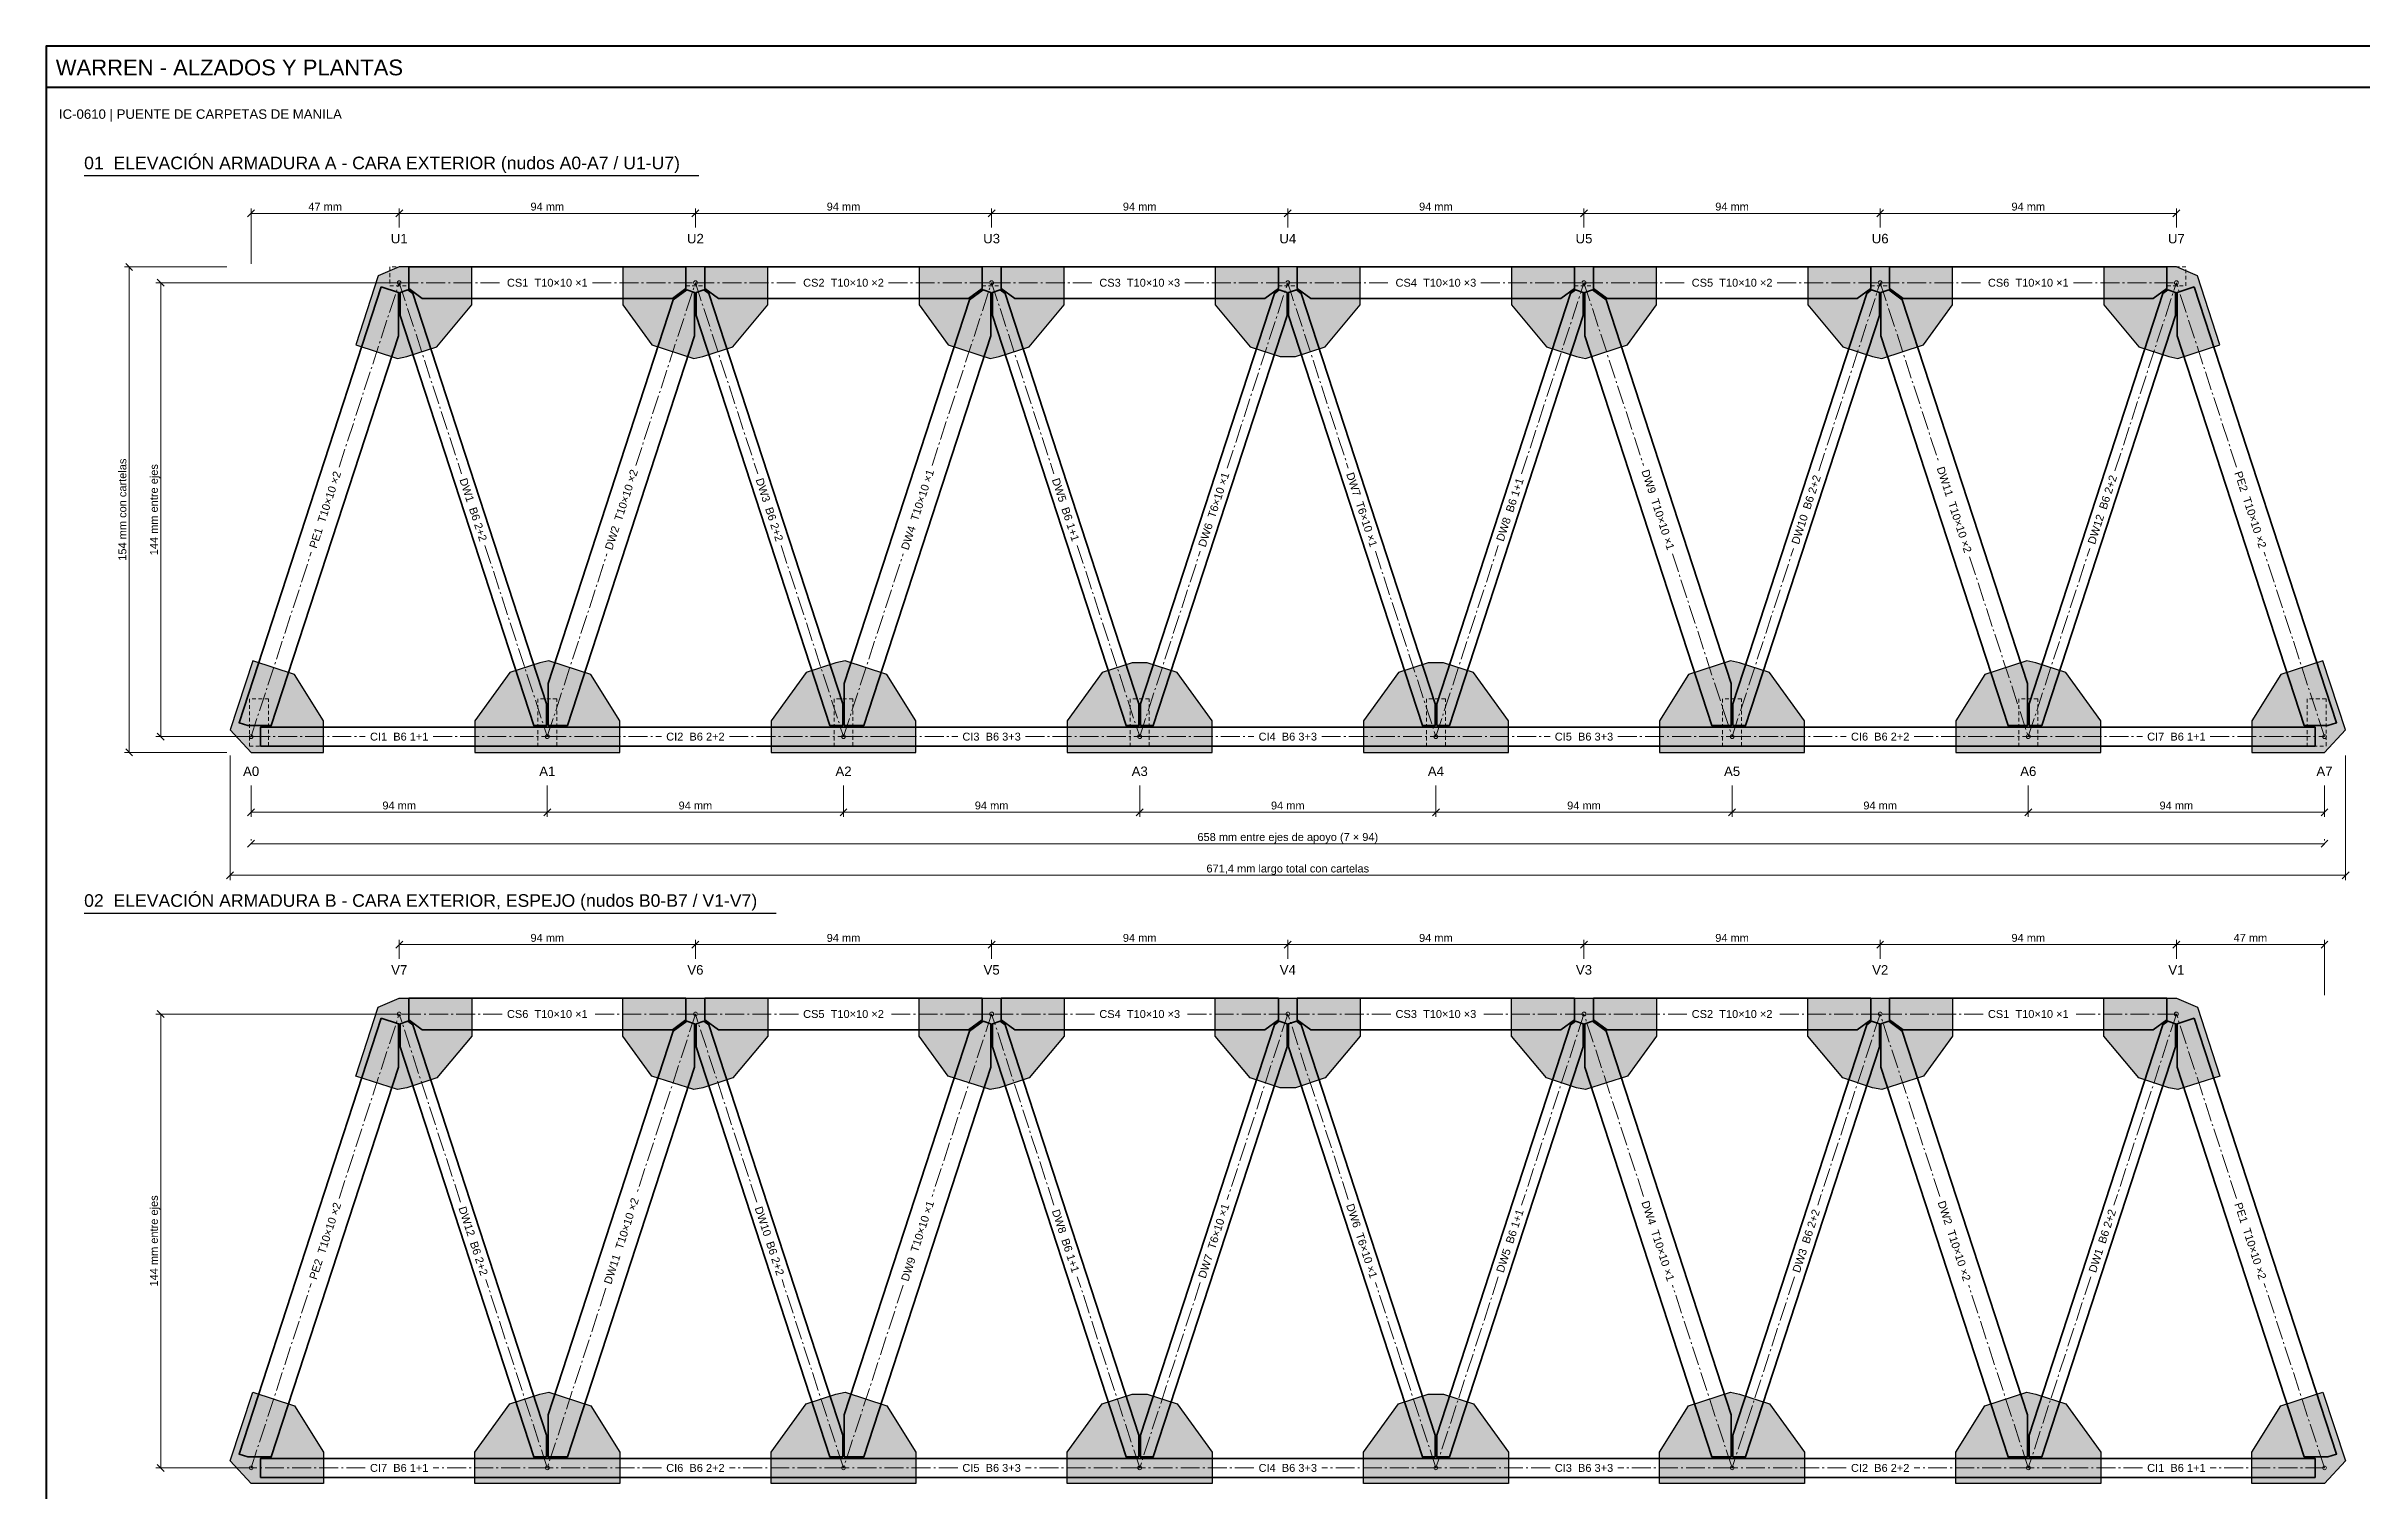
# Model space of a CAD drawing. Header units: millimetres. Extents: x 10 to 1179, y 10 to 831.
# Drawn here: x 10 to 745, y 373 to 831 of the extents above; entities that cross this region are included whole.
import ezdxf

# ---------------------------------------------------------------- set-up
doc = ezdxf.new("R2010")
doc.units = ezdxf.units.MM
doc.linetypes.add('LT_EJE', pattern=[8.6, 6, -1, 0.6, -1])
doc.linetypes.add('LT_OCULTA', pattern=[2, 1.2, -0.8])
for name, color, linetype, lineweight in [('CAJETIN', 7, 'CONTINUOUS', 30), ('CARTELA', 7, 'CONTINUOUS', 25), ('COTA', 7, 'CONTINUOUS', 13), ('EJE', 1, 'LT_EJE', 13), ('MARCO', 7, 'CONTINUOUS', 40), ('OCULTA', 8, 'LT_OCULTA', 18), ('SOMBRA', 254, 'CONTINUOUS', 0), ('TEXTO', 7, 'CONTINUOUS', 18), ('VISTA', 7, 'CONTINUOUS', 35), ('VISTA_FINA', 7, 'CONTINUOUS', 18)]:
    doc.layers.add(name, color=color, linetype=linetype, lineweight=lineweight)
doc.styles.add('PLANO', font='arial.ttf')

msp = doc.modelspace()

# ---------------------------------------------------------------- hatches: boundary and pattern name
at = {"layer": 'SOMBRA'}
h = msp.add_hatch(color=254, dxfattribs=at)
h.dxf.hatch_style = 1
h.paths.add_polyline_path([(108.2, 736.3), (121.5, 732), (124.4, 732.6), (133.9, 735.7), (145, 749), (145, 761), (122, 761), (115.3, 758.2)])
h = msp.add_hatch(color=254, dxfattribs=at)
h.dxf.hatch_style = 1
h.paths.add_polyline_path([(193, 749), (202.2, 736.3), (215.5, 732), (218.4, 732.6), (227.9, 735.7), (239, 749), (239, 761), (193, 761)])
h = msp.add_hatch(color=254, dxfattribs=at)
h.dxf.hatch_style = 1
h.paths.add_polyline_path([(287, 749), (296.2, 736.3), (309.5, 732), (312.4, 732.6), (321.9, 735.7), (333, 749), (333, 761), (287, 761)])
h = msp.add_hatch(color=254, dxfattribs=at)
h.dxf.hatch_style = 1
h.paths.add_polyline_path([(381, 749), (392.1, 735.7), (401.6, 732.6), (406.4, 732.6), (415.9, 735.7), (427, 749), (427, 761), (381, 761)])
h = msp.add_hatch(color=254, dxfattribs=at)
h.dxf.hatch_style = 1
h.paths.add_polyline_path([(475, 749), (486.1, 735.7), (495.6, 732.6), (498.5, 732), (511.8, 736.3), (521, 749), (521, 761), (475, 761)])
h = msp.add_hatch(color=254, dxfattribs=at)
h.dxf.hatch_style = 1
h.paths.add_polyline_path([(569, 749), (580.1, 735.7), (589.6, 732.6), (592.5, 732), (605.8, 736.3), (615, 749), (615, 761), (569, 761)])
h = msp.add_hatch(color=254, dxfattribs=at)
h.dxf.hatch_style = 1
h.paths.add_polyline_path([(663, 749), (674.1, 735.7), (683.6, 732.6), (686.5, 732), (699.8, 736.3), (692.7, 758.2), (686, 761), (663, 761)])
h = msp.add_hatch(color=254, dxfattribs=at)
h.dxf.hatch_style = 1
h.paths.add_polyline_path([(68.3, 614.2), (75, 607), (98, 607), (98, 617), (88.8, 631.7), (75.5, 636)])
h = msp.add_hatch(color=254, dxfattribs=at)
h.dxf.hatch_style = 1
h.paths.add_polyline_path([(146, 607), (192, 607), (192, 617), (182.8, 631.7), (169.5, 636), (166.6, 635.4), (157.1, 632.3), (146, 617)])
h = msp.add_hatch(color=254, dxfattribs=at)
h.dxf.hatch_style = 1
h.paths.add_polyline_path([(240, 607), (286, 607), (286, 617), (276.8, 631.7), (263.5, 636), (260.6, 635.4), (251.1, 632.3), (240, 617)])
h = msp.add_hatch(color=254, dxfattribs=at)
h.dxf.hatch_style = 1
h.paths.add_polyline_path([(334, 607), (380, 607), (380, 617), (368.9, 632.3), (359.4, 635.4), (354.6, 635.4), (345.1, 632.3), (334, 617)])
h = msp.add_hatch(color=254, dxfattribs=at)
h.dxf.hatch_style = 1
h.paths.add_polyline_path([(428, 607), (474, 607), (474, 617), (462.9, 632.3), (453.4, 635.4), (448.6, 635.4), (439.1, 632.3), (428, 617)])
h = msp.add_hatch(color=254, dxfattribs=at)
h.dxf.hatch_style = 1
h.paths.add_polyline_path([(522, 607), (568, 607), (568, 617), (556.9, 632.3), (547.4, 635.4), (544.5, 636), (531.2, 631.7), (522, 617)])
h = msp.add_hatch(color=254, dxfattribs=at)
h.dxf.hatch_style = 1
h.paths.add_polyline_path([(616, 607), (662, 607), (662, 617), (650.9, 632.3), (641.4, 635.4), (638.5, 636), (625.2, 631.7), (616, 617)])
h = msp.add_hatch(color=254, dxfattribs=at)
h.dxf.hatch_style = 1
h.paths.add_polyline_path([(710, 607), (733, 607), (739.7, 614.2), (732.5, 636), (719.2, 631.7), (710, 617)])
h = msp.add_hatch(color=254, dxfattribs=at)
h.dxf.hatch_style = 1
h.paths.add_polyline_path([(145, 517), (133.9, 503.7), (124.4, 500.6), (121.5, 500), (108.2, 504.3), (115.3, 526.2), (122, 529), (145, 529)])
h = msp.add_hatch(color=254, dxfattribs=at)
h.dxf.hatch_style = 1
h.paths.add_polyline_path([(239, 517), (227.9, 503.7), (218.4, 500.6), (215.5, 500), (202.2, 504.3), (193, 517), (193, 529), (239, 529)])
h = msp.add_hatch(color=254, dxfattribs=at)
h.dxf.hatch_style = 1
h.paths.add_polyline_path([(333, 517), (321.9, 503.7), (312.4, 500.6), (309.5, 500), (296.2, 504.3), (287, 517), (287, 529), (333, 529)])
h = msp.add_hatch(color=254, dxfattribs=at)
h.dxf.hatch_style = 1
h.paths.add_polyline_path([(427, 517), (415.9, 503.7), (406.4, 500.6), (401.6, 500.6), (392.1, 503.7), (381, 517), (381, 529), (427, 529)])
h = msp.add_hatch(color=254, dxfattribs=at)
h.dxf.hatch_style = 1
h.paths.add_polyline_path([(521, 517), (511.8, 504.3), (498.5, 500), (495.6, 500.6), (486.1, 503.7), (475, 517), (475, 529), (521, 529)])
h = msp.add_hatch(color=254, dxfattribs=at)
h.dxf.hatch_style = 1
h.paths.add_polyline_path([(615, 517), (605.8, 504.3), (592.5, 500), (589.6, 500.6), (580.1, 503.7), (569, 517), (569, 529), (615, 529)])
h = msp.add_hatch(color=254, dxfattribs=at)
h.dxf.hatch_style = 1
h.paths.add_polyline_path([(699.8, 504.3), (686.5, 500), (683.6, 500.6), (674.1, 503.7), (663, 517), (663, 529), (686, 529), (692.7, 526.2)])
h = msp.add_hatch(color=254, dxfattribs=at)
h.dxf.hatch_style = 1
h.paths.add_polyline_path([(98, 375), (75, 375), (68.3, 382.2), (75.5, 404), (88.8, 399.7), (98, 385)])
h = msp.add_hatch(color=254, dxfattribs=at)
h.dxf.hatch_style = 1
h.paths.add_polyline_path([(192, 375), (146, 375), (146, 385), (157.1, 400.3), (166.6, 403.4), (169.5, 404), (182.8, 399.7), (192, 385)])
h = msp.add_hatch(color=254, dxfattribs=at)
h.dxf.hatch_style = 1
h.paths.add_polyline_path([(286, 375), (240, 375), (240, 385), (251.1, 400.3), (260.6, 403.4), (263.5, 404), (276.8, 399.7), (286, 385)])
h = msp.add_hatch(color=254, dxfattribs=at)
h.dxf.hatch_style = 1
h.paths.add_polyline_path([(380, 375), (334, 375), (334, 385), (345.1, 400.3), (354.6, 403.4), (359.4, 403.4), (368.9, 400.3), (380, 385)])
h = msp.add_hatch(color=254, dxfattribs=at)
h.dxf.hatch_style = 1
h.paths.add_polyline_path([(474, 375), (428, 375), (428, 385), (439.1, 400.3), (448.6, 403.4), (453.4, 403.4), (462.9, 400.3), (474, 385)])
h = msp.add_hatch(color=254, dxfattribs=at)
h.dxf.hatch_style = 1
h.paths.add_polyline_path([(568, 375), (522, 375), (522, 385), (531.2, 399.7), (544.5, 404), (547.4, 403.4), (556.9, 400.3), (568, 385)])
h = msp.add_hatch(color=254, dxfattribs=at)
h.dxf.hatch_style = 1
h.paths.add_polyline_path([(662, 375), (616, 375), (616, 385), (625.2, 399.7), (638.5, 404), (641.4, 403.4), (650.9, 400.3), (662, 385)])
h = msp.add_hatch(color=254, dxfattribs=at)
h.dxf.hatch_style = 1
h.paths.add_polyline_path([(739.7, 382.2), (733, 375), (710, 375), (710, 385), (719.2, 399.7), (732.5, 404)])

# ---------------------------------------------------------------- linework, layer by layer
at = {"layer": 'CAJETIN'}
for p, q in [((22, 790), (217.07, 790)), ((22, 556), (241.6, 556))]:
    msp.add_line(p, q, dxfattribs=at)
at = {"layer": 'CARTELA'}
for points in [[(108.2, 736.3), (121.5, 732), (124.4, 732.6), (133.9, 735.7), (145, 749), (145, 761), (122, 761), (115.3, 758.2)], [(193, 749), (202.2, 736.3), (215.5, 732), (218.4, 732.6), (227.9, 735.7), (239, 749), (239, 761), (193, 761)], [(287, 749), (296.2, 736.3), (309.5, 732), (312.4, 732.6), (321.9, 735.7), (333, 749), (333, 761), (287, 761)], [(381, 749), (392.1, 735.7), (401.6, 732.6), (406.4, 732.6), (415.9, 735.7), (427, 749), (427, 761), (381, 761)], [(475, 749), (486.1, 735.7), (495.6, 732.6), (498.5, 732), (511.8, 736.3), (521, 749), (521, 761), (475, 761)], [(569, 749), (580.1, 735.7), (589.6, 732.6), (592.5, 732), (605.8, 736.3), (615, 749), (615, 761), (569, 761)], [(663, 749), (674.1, 735.7), (683.6, 732.6), (686.5, 732), (699.8, 736.3), (692.7, 758.2), (686, 761), (663, 761)], [(68.3, 614.2), (75, 607), (98, 607), (98, 617), (88.8, 631.7), (75.5, 636)], [(146, 607), (192, 607), (192, 617), (182.8, 631.7), (169.5, 636), (166.6, 635.4), (157.1, 632.3), (146, 617)], [(240, 607), (286, 607), (286, 617), (276.8, 631.7), (263.5, 636), (260.6, 635.4), (251.1, 632.3), (240, 617)], [(334, 607), (380, 607), (380, 617), (368.9, 632.3), (359.4, 635.4), (354.6, 635.4), (345.1, 632.3), (334, 617)], [(428, 607), (474, 607), (474, 617), (462.9, 632.3), (453.4, 635.4), (448.6, 635.4), (439.1, 632.3), (428, 617)], [(522, 607), (568, 607), (568, 617), (556.9, 632.3), (547.4, 635.4), (544.5, 636), (531.2, 631.7), (522, 617)], [(616, 607), (662, 607), (662, 617), (650.9, 632.3), (641.4, 635.4), (638.5, 636), (625.2, 631.7), (616, 617)], [(710, 607), (733, 607), (739.7, 614.2), (732.5, 636), (719.2, 631.7), (710, 617)], [(145, 517), (133.9, 503.7), (124.4, 500.6), (121.5, 500), (108.2, 504.3), (115.3, 526.2), (122, 529), (145, 529)], [(239, 517), (227.9, 503.7), (218.4, 500.6), (215.5, 500), (202.2, 504.3), (193, 517), (193, 529), (239, 529)], [(333, 517), (321.9, 503.7), (312.4, 500.6), (309.5, 500), (296.2, 504.3), (287, 517), (287, 529), (333, 529)], [(427, 517), (415.9, 503.7), (406.4, 500.6), (401.6, 500.6), (392.1, 503.7), (381, 517), (381, 529), (427, 529)], [(521, 517), (511.8, 504.3), (498.5, 500), (495.6, 500.6), (486.1, 503.7), (475, 517), (475, 529), (521, 529)], [(615, 517), (605.8, 504.3), (592.5, 500), (589.6, 500.6), (580.1, 503.7), (569, 517), (569, 529), (615, 529)], [(699.8, 504.3), (686.5, 500), (683.6, 500.6), (674.1, 503.7), (663, 517), (663, 529), (686, 529), (692.7, 526.2)], [(98, 375), (75, 375), (68.3, 382.2), (75.5, 404), (88.8, 399.7), (98, 385)], [(192, 375), (146, 375), (146, 385), (157.1, 400.3), (166.6, 403.4), (169.5, 404), (182.8, 399.7), (192, 385)], [(286, 375), (240, 375), (240, 385), (251.1, 400.3), (260.6, 403.4), (263.5, 404), (276.8, 399.7), (286, 385)], [(380, 375), (334, 375), (334, 385), (345.1, 400.3), (354.6, 403.4), (359.4, 403.4), (368.9, 400.3), (380, 385)], [(474, 375), (428, 375), (428, 385), (439.1, 400.3), (448.6, 403.4), (453.4, 403.4), (462.9, 400.3), (474, 385)], [(568, 375), (522, 375), (522, 385), (531.2, 399.7), (544.5, 404), (547.4, 403.4), (556.9, 400.3), (568, 385)], [(662, 375), (616, 375), (616, 385), (625.2, 399.7), (638.5, 404), (641.4, 403.4), (650.9, 400.3), (662, 385)], [(739.7, 382.2), (733, 375), (710, 375), (710, 385), (719.2, 399.7), (732.5, 404)]]:
    msp.add_lwpolyline(points, close=True, dxfattribs=at)
at = {"layer": 'COTA'}
for p, q in [((73.9, 776.9), (76.1, 779.1)), ((75, 762), (75, 779.5)), ((75, 779), (75, 779.5)), ((120.9, 776.9), (123.1, 779.1)), ((120.9, 776.9), (123.1, 779.1)), ((122, 779), (122, 779.5)), ((122, 773.5), (122, 779.5)), ((122, 779), (122, 779.5)), ((214.9, 776.9), (217.1, 779.1)), ((214.9, 776.9), (217.1, 779.1)), ((216, 779), (216, 779.5)), ((216, 779), (216, 779.5)), ((216, 773.5), (216, 779.5)), ((308.9, 776.9), (311.1, 779.1)), ((308.9, 776.9), (311.1, 779.1)), ((310, 779), (310, 779.5)), ((310, 779), (310, 779.5)), ((310, 773.5), (310, 779.5)), ((402.9, 776.9), (405.1, 779.1)), ((402.9, 776.9), (405.1, 779.1)), ((404, 779), (404, 779.5)), ((404, 779), (404, 779.5)), ((404, 773.5), (404, 779.5)), ((496.9, 776.9), (499.1, 779.1)), ((496.9, 776.9), (499.1, 779.1)), ((498, 779), (498, 779.5)), ((498, 779), (498, 779.5)), ((498, 773.5), (498, 779.5)), ((590.9, 776.9), (593.1, 779.1)), ((590.9, 776.9), (593.1, 779.1)), ((592, 779), (592, 779.5)), ((592, 779), (592, 779.5)), ((592, 773.5), (592, 779.5)), ((684.9, 776.9), (687.1, 779.1)), ((686, 779), (686, 779.5)), ((686, 773.5), (686, 779.5)), ((75, 778), (122, 778)), ((122, 778), (216, 778)), ((216, 778), (310, 778)), ((310, 778), (404, 778)), ((404, 778), (498, 778)), ((498, 778), (592, 778)), ((592, 778), (686, 778)), ((67.3, 761), (34.8, 761)), ((35.3, 761), (34.8, 761)), ((37.4, 759.9), (35.2, 762.1)), ((36.3, 607), (36.3, 761)), ((47.4, 754.9), (45.2, 757.1)), ((122, 756), (44.8, 756)), ((45.3, 756), (44.8, 756)), ((46.3, 612), (46.3, 756)), ((75, 612), (44.8, 612)), ((45.3, 612), (44.8, 612)), ((47.4, 610.9), (45.2, 613.1)), ((67.3, 607), (34.8, 607)), ((35.3, 607), (34.8, 607)), ((37.4, 605.9), (35.2, 608.1)), ((68.3, 606), (68.3, 566.5)), ((739.7, 606), (739.7, 566.5)), ((75, 596.5), (75, 586.5)), ((169, 596.5), (169, 586.5)), ((263, 596.5), (263, 586.5)), ((357, 596.5), (357, 586.5)), ((451, 596.5), (451, 586.5)), ((545, 596.5), (545, 586.5)), ((639, 596.5), (639, 586.5)), ((733, 596.5), (733, 586.5)), ((73.9, 586.9), (76.1, 589.1)), ((75, 589), (75, 589.5)), ((75, 588), (169, 588)), ((167.9, 586.9), (170.1, 589.1)), ((167.9, 586.9), (170.1, 589.1)), ((169, 589), (169, 589.5)), ((169, 589), (169, 589.5)), ((169, 588), (263, 588)), ((261.9, 586.9), (264.1, 589.1)), ((261.9, 586.9), (264.1, 589.1)), ((263, 589), (263, 589.5)), ((263, 589), (263, 589.5)), ((263, 588), (357, 588)), ((355.9, 586.9), (358.1, 589.1)), ((355.9, 586.9), (358.1, 589.1)), ((357, 589), (357, 589.5)), ((357, 589), (357, 589.5)), ((357, 588), (451, 588)), ((449.9, 586.9), (452.1, 589.1)), ((449.9, 586.9), (452.1, 589.1)), ((451, 589), (451, 589.5)), ((451, 589), (451, 589.5)), ((451, 588), (545, 588)), ((543.9, 586.9), (546.1, 589.1)), ((543.9, 586.9), (546.1, 589.1)), ((545, 589), (545, 589.5)), ((545, 589), (545, 589.5)), ((545, 588), (639, 588)), ((637.9, 586.9), (640.1, 589.1)), ((637.9, 586.9), (640.1, 589.1)), ((639, 589), (639, 589.5)), ((639, 589), (639, 589.5)), ((639, 588), (733, 588)), ((731.9, 586.9), (734.1, 589.1)), ((733, 589), (733, 589.5)), ((73.9, 576.9), (76.1, 579.1)), ((75, 579), (75, 579.5)), ((75, 578), (733, 578)), ((731.9, 576.9), (734.1, 579.1)), ((733, 579), (733, 579.5)), ((67.2, 566.9), (69.4, 569.1)), ((68.3, 569), (68.3, 569.5)), ((68.3, 568), (739.7, 568)), ((738.6, 566.9), (740.8, 569.1)), ((739.7, 569), (739.7, 569.5)), ((120.9, 544.9), (123.1, 547.1)), ((122, 547), (122, 547.5)), ((122, 541.5), (122, 547.5)), ((122, 546), (216, 546)), ((214.9, 544.9), (217.1, 547.1)), ((214.9, 544.9), (217.1, 547.1)), ((216, 547), (216, 547.5)), ((216, 547), (216, 547.5)), ((216, 541.5), (216, 547.5)), ((216, 546), (310, 546)), ((308.9, 544.9), (311.1, 547.1)), ((308.9, 544.9), (311.1, 547.1)), ((310, 547), (310, 547.5)), ((310, 547), (310, 547.5)), ((310, 541.5), (310, 547.5)), ((310, 546), (404, 546)), ((402.9, 544.9), (405.1, 547.1)), ((402.9, 544.9), (405.1, 547.1)), ((404, 547), (404, 547.5)), ((404, 547), (404, 547.5)), ((404, 541.5), (404, 547.5)), ((404, 546), (498, 546)), ((496.9, 544.9), (499.1, 547.1)), ((496.9, 544.9), (499.1, 547.1)), ((498, 547), (498, 547.5)), ((498, 547), (498, 547.5)), ((498, 541.5), (498, 547.5)), ((498, 546), (592, 546)), ((590.9, 544.9), (593.1, 547.1)), ((590.9, 544.9), (593.1, 547.1)), ((592, 547), (592, 547.5)), ((592, 547), (592, 547.5)), ((592, 541.5), (592, 547.5)), ((592, 546), (686, 546)), ((684.9, 544.9), (687.1, 547.1)), ((684.9, 544.9), (687.1, 547.1)), ((686, 547), (686, 547.5)), ((686, 541.5), (686, 547.5)), ((686, 547), (686, 547.5)), ((686, 546), (733, 546)), ((731.9, 544.9), (734.1, 547.1)), ((733, 530), (733, 547.5)), ((733, 547), (733, 547.5)), ((122, 524), (44.8, 524)), ((45.3, 524), (44.8, 524)), ((47.4, 522.9), (45.2, 525.1)), ((46.3, 380), (46.3, 524)), ((75, 380), (44.8, 380)), ((45.3, 380), (44.8, 380)), ((47.4, 378.9), (45.2, 381.1))]:
    msp.add_line(p, q, dxfattribs=at)
at = {"layer": 'EJE'}
for p, q in [((102.91, 697.51), (122, 756)), ((122, 756), (154.69, 756)), ((122, 756), (141.8, 695.34)), ((183.31, 756), (216, 756)), ((197.09, 698.06), (216, 756)), ((216, 756), (248.69, 756)), ((216, 756), (235.8, 695.34)), ((277.31, 756), (310, 756)), ((291.09, 698.06), (310, 756)), ((310, 756), (342.69, 756)), ((310, 756), (329.8, 695.34)), ((371.31, 756), (404, 756)), ((384.79, 697.14), (404, 756)), ((404, 756), (436.69, 756)), ((404, 756), (423.21, 697.14)), ((465.31, 756), (498, 756)), ((478.2, 695.34), (498, 756)), ((498, 756), (530.69, 756)), ((498, 756), (516.91, 698.06)), ((559.31, 756), (592, 756)), ((572.5, 696.27), (592, 756)), ((592, 756), (624.69, 756)), ((592, 756), (610.61, 698.99)), ((653.31, 756), (686, 756)), ((666.5, 696.27), (686, 756)), ((705.09, 697.51), (686, 756)), ((75, 612), (94.09, 670.49)), ((149.2, 672.66), (169, 612)), ((169, 612), (187.91, 669.94)), ((243.2, 672.66), (263, 612)), ((263, 612), (281.91, 669.94)), ((337.2, 672.66), (357, 612)), ((357, 612), (376.21, 670.86)), ((431.79, 670.86), (451, 612)), ((451, 612), (470.8, 672.66)), ((526.09, 669.94), (545, 612)), ((545, 612), (564.5, 671.73)), ((620.39, 669.01), (639, 612)), ((639, 612), (658.5, 671.73)), ((733, 612), (713.91, 670.49)), ((75, 612), (111.23, 612)), ((132.77, 612), (169, 612)), ((169, 612), (205.23, 612)), ((226.77, 612), (263, 612)), ((263, 612), (299.23, 612)), ((320.77, 612), (357, 612)), ((357, 612), (393.23, 612)), ((414.77, 612), (451, 612)), ((451, 612), (487.23, 612)), ((508.77, 612), (545, 612)), ((545, 612), (581.23, 612)), ((602.77, 612), (639, 612)), ((639, 612), (675.23, 612)), ((696.77, 612), (733, 612)), ((102.91, 465.51), (122, 524)), ((154.69, 524), (122, 524)), ((141.5, 464.27), (122, 524)), ((216, 524), (183.31, 524)), ((216, 524), (197.39, 466.99)), ((248.69, 524), (216, 524)), ((235.5, 464.27), (216, 524)), ((310, 524), (277.31, 524)), ((310, 524), (291.09, 466.06)), ((342.69, 524), (310, 524)), ((329.8, 463.34), (310, 524)), ((404, 524), (371.31, 524)), ((404, 524), (384.79, 465.14)), ((436.69, 524), (404, 524)), ((423.21, 465.14), (404, 524)), ((498, 524), (465.31, 524)), ((498, 524), (478.2, 463.34)), ((530.69, 524), (498, 524)), ((516.91, 466.06), (498, 524)), ((592, 524), (559.31, 524)), ((592, 524), (572.2, 463.34)), ((624.69, 524), (592, 524)), ((610.91, 466.06), (592, 524)), ((686, 524), (653.31, 524)), ((686, 524), (666.2, 463.34)), ((705.09, 465.51), (686, 524)), ((75, 380), (94.09, 438.49)), ((169, 380), (149.5, 439.73)), ((187.61, 437.01), (169, 380)), ((263, 380), (243.5, 439.73)), ((281.91, 437.94), (263, 380)), ((357, 380), (337.2, 440.66)), ((376.21, 438.86), (357, 380)), ((451, 380), (431.79, 438.86)), ((470.8, 440.66), (451, 380)), ((545, 380), (526.09, 437.94)), ((564.8, 440.66), (545, 380)), ((639, 380), (620.09, 437.94)), ((658.8, 440.66), (639, 380)), ((733, 380), (713.91, 438.49)), ((111.23, 380), (75, 380)), ((169, 380), (132.77, 380)), ((205.23, 380), (169, 380)), ((263, 380), (226.77, 380)), ((299.23, 380), (263, 380)), ((357, 380), (320.77, 380)), ((393.23, 380), (357, 380)), ((451, 380), (414.77, 380)), ((487.23, 380), (451, 380)), ((545, 380), (508.77, 380)), ((581.23, 380), (545, 380)), ((639, 380), (602.77, 380)), ((675.23, 380), (639, 380)), ((733, 380), (696.77, 380))]:
    msp.add_line(p, q, dxfattribs=at)
at = {"layer": 'MARCO'}
msp.add_line((10, 818), (1179, 818), dxfattribs=at)
msp.add_lwpolyline([(10, 10), (1179, 10), (1179, 831), (10, 831)], close=True, dxfattribs=at)
at = {"layer": 'OCULTA'}
for points in [[(119, 755), (125, 755), (125, 761), (119, 761)], [(213, 755), (219, 755), (219, 761), (213, 761)], [(307, 755), (313, 755), (313, 761), (307, 761)], [(401, 755), (407, 755), (407, 761), (401, 761)], [(495, 755), (501, 755), (501, 761), (495, 761)], [(589, 755), (595, 755), (595, 761), (589, 761)], [(683, 755), (689, 755), (689, 761), (683, 761)], [(74.5, 609), (80.5, 609), (80.5, 624), (74.5, 624)], [(166, 609), (172, 609), (172, 624), (166, 624)], [(260, 609), (266, 609), (266, 624), (260, 624)], [(354, 609), (360, 609), (360, 624), (354, 624)], [(448, 609), (454, 609), (454, 624), (448, 624)], [(542, 609), (548, 609), (548, 624), (542, 624)], [(636, 609), (642, 609), (642, 624), (636, 624)], [(727.5, 609), (733.5, 609), (733.5, 624), (727.5, 624)]]:
    msp.add_lwpolyline(points, close=True, dxfattribs=at)
at = {"layer": 'VISTA'}
for points in [[(213, 761), (213, 754.13), (208.68, 751), (129.32, 751), (125, 754.13), (125, 761)], [(307, 761), (307, 754.13), (302.68, 751), (223.32, 751), (219, 754.13), (219, 761)], [(401, 761), (401, 754.13), (396.68, 751), (317.32, 751), (313, 754.13), (313, 761)], [(495, 761), (495, 754.13), (490.68, 751), (411.32, 751), (407, 754.13), (407, 761)], [(589, 761), (589, 754.13), (584.68, 751), (505.32, 751), (501, 754.13), (501, 761)], [(683, 761), (683, 754.13), (678.68, 751), (599.32, 751), (595, 754.13), (595, 761)], [(116.32, 754.7), (121.75, 752.93), (121.75, 739.12), (81.4, 615.5), (73.95, 615.5), (71.18, 616.4)], [(122.25, 745.57), (122.25, 752.93), (124.71, 753.73), (126.27, 752.6), (168.75, 622.43), (168.75, 615.5), (164.7, 615.5)], [(169.25, 615.5), (169.25, 628.88), (208.98, 750.6), (213.29, 753.73), (215.75, 752.93), (215.75, 739.12), (175.4, 615.5)], [(216.25, 745.57), (216.25, 752.93), (218.71, 753.73), (220.27, 752.6), (262.75, 622.43), (262.75, 615.5), (258.7, 615.5)], [(263.25, 615.5), (263.25, 628.88), (302.98, 750.6), (307.29, 753.73), (309.75, 752.93), (309.75, 739.12), (269.4, 615.5)], [(310.25, 745.57), (310.25, 752.93), (312.71, 753.73), (314.27, 752.6), (356.75, 622.43), (356.75, 615.5), (352.7, 615.5)], [(357.25, 615.5), (357.25, 622.43), (399.73, 752.6), (401.29, 753.73), (403.75, 752.93), (403.75, 745.57), (361.3, 615.5)], [(404.25, 745.57), (404.25, 752.93), (406.71, 753.73), (408.27, 752.6), (450.75, 622.43), (450.75, 615.5), (446.7, 615.5)], [(451.25, 615.5), (451.25, 622.43), (493.73, 752.6), (495.29, 753.73), (497.75, 752.93), (497.75, 745.57), (455.3, 615.5)], [(498.25, 739.12), (498.25, 752.93), (500.71, 753.73), (505.02, 750.6), (544.75, 628.88), (544.75, 615.5), (538.6, 615.5)], [(545.25, 615.5), (545.25, 622.43), (587.73, 752.6), (589.29, 753.73), (591.75, 752.93), (591.75, 745.57), (549.3, 615.5)], [(592.25, 739.12), (592.25, 752.93), (594.71, 753.73), (599.02, 750.6), (638.75, 628.88), (638.75, 615.5), (632.6, 615.5)], [(639.25, 615.5), (639.25, 622.43), (681.73, 752.6), (683.29, 753.73), (685.75, 752.93), (685.75, 745.57), (643.3, 615.5)], [(691.68, 754.7), (736.82, 616.4), (734.05, 615.5), (726.6, 615.5), (686.25, 739.12), (686.25, 752.93)], [(730, 609), (730, 615), (78, 615), (78, 609)], [(116.32, 522.7), (71.18, 384.4), (73.95, 383.5), (81.4, 383.5), (121.75, 507.12), (121.75, 520.93)], [(168.75, 383.5), (168.75, 390.43), (126.27, 520.6), (124.71, 521.73), (122.25, 520.93), (122.25, 513.57), (164.7, 383.5)], [(125, 529), (125, 522.13), (129.32, 519), (208.68, 519), (213, 522.13), (213, 529)], [(215.75, 507.12), (215.75, 520.93), (213.29, 521.73), (208.98, 518.6), (169.25, 396.88), (169.25, 383.5), (175.4, 383.5)], [(262.75, 383.5), (262.75, 390.43), (220.27, 520.6), (218.71, 521.73), (216.25, 520.93), (216.25, 513.57), (258.7, 383.5)], [(219, 529), (219, 522.13), (223.32, 519), (302.68, 519), (307, 522.13), (307, 529)], [(309.75, 507.12), (309.75, 520.93), (307.29, 521.73), (302.98, 518.6), (263.25, 396.88), (263.25, 383.5), (269.4, 383.5)], [(356.75, 383.5), (356.75, 390.43), (314.27, 520.6), (312.71, 521.73), (310.25, 520.93), (310.25, 513.57), (352.7, 383.5)], [(313, 529), (313, 522.13), (317.32, 519), (396.68, 519), (401, 522.13), (401, 529)], [(403.75, 513.57), (403.75, 520.93), (401.29, 521.73), (399.73, 520.6), (357.25, 390.43), (357.25, 383.5), (361.3, 383.5)], [(450.75, 383.5), (450.75, 390.43), (408.27, 520.6), (406.71, 521.73), (404.25, 520.93), (404.25, 513.57), (446.7, 383.5)], [(407, 529), (407, 522.13), (411.32, 519), (490.68, 519), (495, 522.13), (495, 529)], [(497.75, 513.57), (497.75, 520.93), (495.29, 521.73), (493.73, 520.6), (451.25, 390.43), (451.25, 383.5), (455.3, 383.5)], [(544.75, 383.5), (544.75, 396.88), (505.02, 518.6), (500.71, 521.73), (498.25, 520.93), (498.25, 507.12), (538.6, 383.5)], [(501, 529), (501, 522.13), (505.32, 519), (584.68, 519), (589, 522.13), (589, 529)], [(591.75, 513.57), (591.75, 520.93), (589.29, 521.73), (587.73, 520.6), (545.25, 390.43), (545.25, 383.5), (549.3, 383.5)], [(638.75, 383.5), (638.75, 396.88), (599.02, 518.6), (594.71, 521.73), (592.25, 520.93), (592.25, 507.12), (632.6, 383.5)], [(595, 529), (595, 522.13), (599.32, 519), (678.68, 519), (683, 522.13), (683, 529)], [(685.75, 513.57), (685.75, 520.93), (683.29, 521.73), (681.73, 520.6), (639.25, 390.43), (639.25, 383.5), (643.3, 383.5)], [(691.68, 522.7), (686.25, 520.93), (686.25, 507.12), (726.6, 383.5), (734.05, 383.5), (736.82, 384.4)], [(78, 377), (78, 383), (730, 383), (730, 377)]]:
    msp.add_lwpolyline(points, close=True, dxfattribs=at)
at = {"layer": 'VISTA_FINA'}
for centre in [(122, 756), (216, 756), (310, 756), (404, 756), (498, 756), (592, 756), (686, 756), (75, 612), (169, 612), (263, 612), (357, 612), (451, 612), (545, 612), (639, 612), (733, 612), (122, 524), (216, 524), (310, 524), (404, 524), (498, 524), (592, 524), (686, 524), (75, 380), (169, 380), (263, 380), (357, 380), (451, 380), (545, 380), (639, 380), (733, 380)]:
    msp.add_circle(centre, 0.6, dxfattribs=at)

# ---------------------------------------------------------------- texts
at = {"layer": 'COTA', "style": 'PLANO'}
for s, p in [('47 mm', (93.16, 778.9)), ('94 mm', (163.66, 778.9)), ('94 mm', (257.66, 778.9)), ('94 mm', (351.66, 778.9)), ('94 mm', (445.66, 778.9)), ('94 mm', (539.66, 778.9)), ('94 mm', (633.66, 778.9)), ('94 mm', (116.66, 588.9)), ('94 mm', (210.66, 588.9)), ('94 mm', (304.66, 588.9)), ('94 mm', (398.66, 588.9)), ('94 mm', (492.66, 588.9)), ('94 mm', (586.66, 588.9)), ('94 mm', (680.66, 588.9)), ('658 mm entre ejes de apoyo (7 × 94)', (375.32, 578.9)), ('671,4 mm largo total con cartelas', (378.19, 568.9)), ('94 mm', (163.66, 546.9)), ('94 mm', (257.66, 546.9)), ('94 mm', (351.66, 546.9)), ('94 mm', (445.66, 546.9)), ('94 mm', (539.66, 546.9)), ('94 mm', (633.66, 546.9)), ('47 mm', (704.16, 546.9))]:
    msp.add_text(s, height=2.5, dxfattribs=at).set_placement(p)
for s, p in [('154 mm con cartelas', (35.4, 667.8)), ('144 mm entre ejes', (45.4, 669.54)), ('144 mm entre ejes', (45.4, 437.54))]:
    msp.add_text(s, height=2.5, rotation=90, dxfattribs=at).set_placement(p)
at = {"layer": 'TEXTO', "style": 'PLANO'}
for s, height, p in [('WARREN - ALZADOS Y PLANTAS', 5, (13, 821.8)), ('IC-0610 | PUENTE DE CARPETAS DE MANILA', 3, (14, 808)), ('01  ELEVACIÓN ARMADURA A - CARA EXTERIOR (nudos A0-A7 / U1-U7)', 4, (22, 792)), ('U1', 3, (119.32, 768.5)), ('U2', 3, (213.32, 768.5)), ('U3', 3, (307.32, 768.5)), ('U4', 3, (401.32, 768.5)), ('U5', 3, (495.32, 768.5)), ('U6', 3, (589.32, 768.5)), ('U7', 3, (683.32, 768.5)), ('CS1  T10×10 ×1', 2.5, (156.19, 754.75)), ('CS2  T10×10 ×2', 2.5, (250.19, 754.75)), ('CS3  T10×10 ×3', 2.5, (344.19, 754.75)), ('CS4  T10×10 ×3', 2.5, (438.19, 754.75)), ('CS5  T10×10 ×2', 2.5, (532.19, 754.75)), ('CS6  T10×10 ×1', 2.5, (626.19, 754.75)), ('CI1  B6 1+1', 2.5, (112.73, 610.75)), ('CI2  B6 2+2', 2.5, (206.73, 610.75)), ('CI3  B6 3+3', 2.5, (300.73, 610.75)), ('CI4  B6 3+3', 2.5, (394.73, 610.75)), ('CI5  B6 3+3', 2.5, (488.73, 610.75)), ('CI6  B6 2+2', 2.5, (582.73, 610.75)), ('CI7  B6 1+1', 2.5, (676.73, 610.75)), ('A0', 3, (72.44, 599.5)), ('A1', 3, (166.44, 599.5)), ('A2', 3, (260.44, 599.5)), ('A3', 3, (354.44, 599.5)), ('A4', 3, (448.44, 599.5)), ('A5', 3, (542.44, 599.5)), ('A6', 3, (636.44, 599.5)), ('A7', 3, (730.44, 599.5)), ('02  ELEVACIÓN ARMADURA B - CARA EXTERIOR, ESPEJO (nudos B0-B7 / V1-V7)', 4, (22, 558)), ('V7', 3, (119.44, 536.5)), ('V6', 3, (213.44, 536.5)), ('V5', 3, (307.44, 536.5)), ('V4', 3, (401.44, 536.5)), ('V3', 3, (495.44, 536.5)), ('V2', 3, (589.44, 536.5)), ('V1', 3, (683.44, 536.5)), ('CS6  T10×10 ×1', 2.5, (156.19, 522.75)), ('CS5  T10×10 ×2', 2.5, (250.19, 522.75)), ('CS4  T10×10 ×3', 2.5, (344.19, 522.75)), ('CS3  T10×10 ×3', 2.5, (438.19, 522.75)), ('CS2  T10×10 ×2', 2.5, (532.19, 522.75)), ('CS1  T10×10 ×1', 2.5, (626.19, 522.75)), ('CI7  B6 1+1', 2.5, (112.73, 378.75)), ('CI6  B6 2+2', 2.5, (206.73, 378.75)), ('CI5  B6 3+3', 2.5, (300.73, 378.75)), ('CI4  B6 3+3', 2.5, (394.73, 378.75)), ('CI3  B6 3+3', 2.5, (488.73, 378.75)), ('CI2  B6 2+2', 2.5, (582.73, 378.75)), ('CI1  B6 1+1', 2.5, (676.73, 378.75))]:
    msp.add_text(s, height=height, dxfattribs=at).set_placement(p)
for s, rotation, p in [('PE1  T10×10 ×2', 71.92389, (95.74, 671.52)), ('DW1  B6 2+2', -71.92389, (141.08, 693.53)), ('DW2  T10×10 ×2', 71.92389, (189.56, 670.97)), ('DW3  B6 2+2', -71.92389, (235.08, 693.53)), ('DW4  T10×10 ×1', 71.92389, (283.56, 670.97)), ('DW5  B6 1+1', -71.92389, (329.08, 693.53)), ('DW6  T6×10 ×1', 71.92389, (377.86, 671.9)), ('DW7  T6×10 ×1', -71.92389, (422.49, 695.33)), ('DW8  B6 1+1', 71.92389, (472.45, 673.7)), ('DW9  T10×10 ×1', -71.92389, (516.19, 696.25)), ('DW10  B6 2+2', 71.92389, (566.15, 672.77)), ('DW11  T10×10 ×2', -71.92389, (609.89, 697.17)), ('DW12  B6 2+2', 71.92389, (660.15, 672.77)), ('PE2  T10×10 ×2', -71.92389, (704.37, 695.7)), ('PE2  T10×10 ×2', 71.92389, (95.74, 439.52)), ('DW12  B6 2+2', -71.92389, (140.77, 462.45)), ('DW11  T10×10 ×2', 71.92389, (189.26, 438.05)), ('DW10  B6 2+2', -71.92389, (234.77, 462.45)), ('DW9  T10×10 ×1', 71.92389, (283.56, 438.97)), ('DW7  T6×10 ×1', 71.92389, (377.86, 439.9)), ('DW6  T6×10 ×1', -71.92389, (422.49, 463.33)), ('DW4  T10×10 ×1', -71.92389, (516.19, 464.25)), ('DW2  T10×10 ×2', -71.92389, (610.19, 464.25)), ('PE1  T10×10 ×2', -71.92389, (704.37, 463.7)), ('DW8  B6 1+1', -71.92389, (329.08, 461.53)), ('DW5  B6 1+1', 71.92389, (472.45, 441.7)), ('DW3  B6 2+2', 71.92389, (566.45, 441.7)), ('DW1  B6 2+2', 71.92389, (660.45, 441.7))]:
    msp.add_text(s, height=2.5, rotation=rotation, dxfattribs=at).set_placement(p)

doc.saveas('drawing.dxf')
